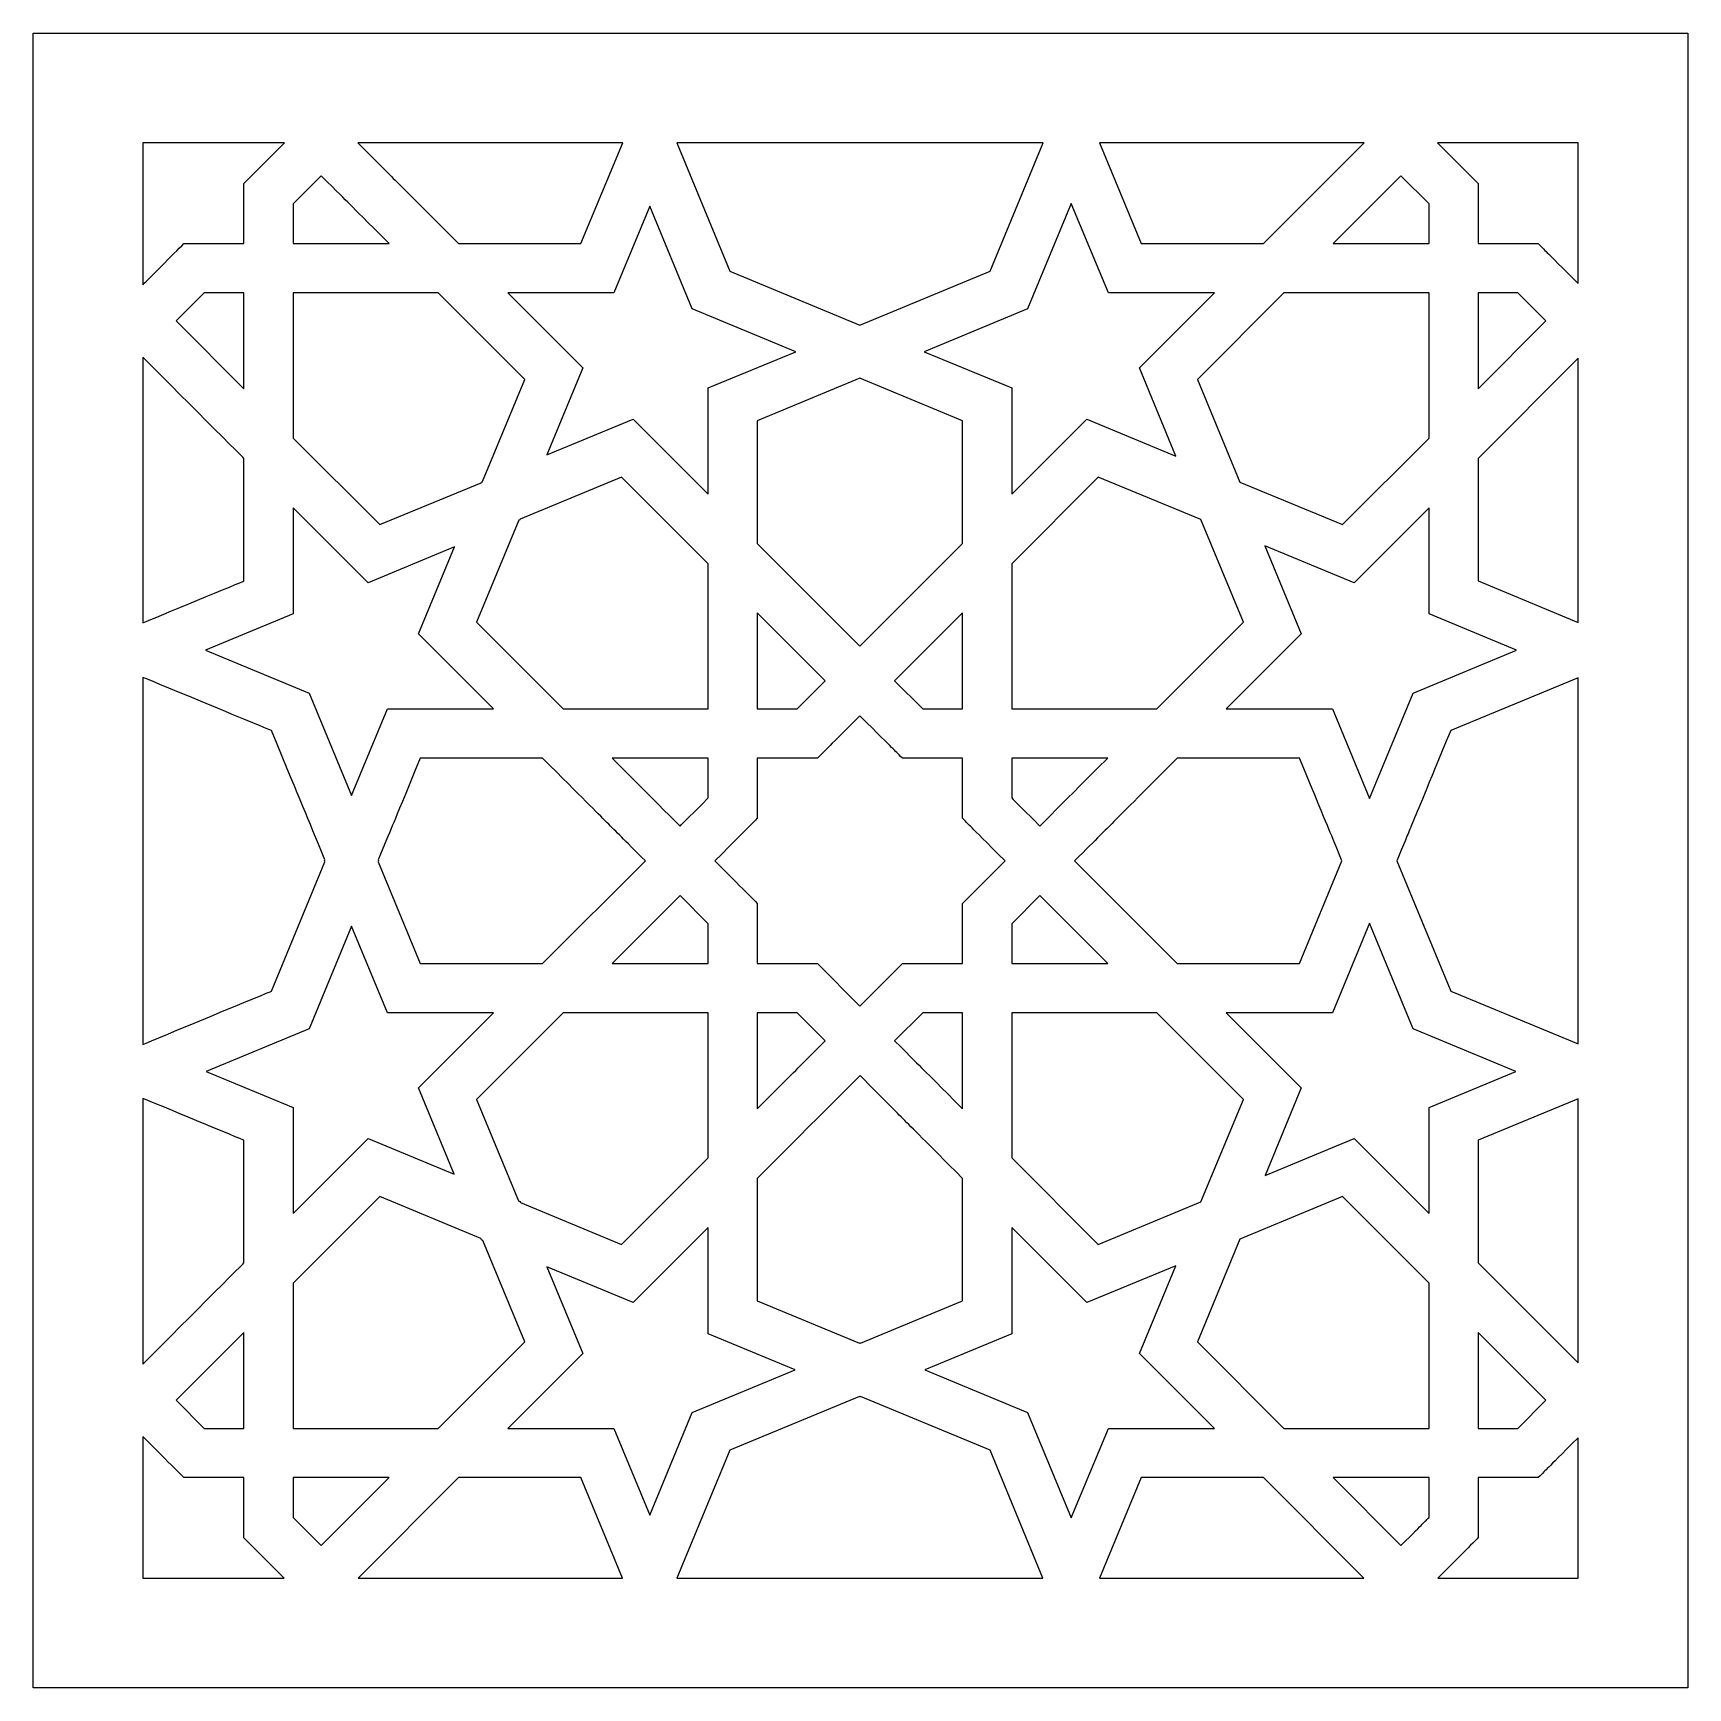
# Model space of a CAD drawing. Header units: millimetres. Extents: x -64 to 64, y -64 to 64.
import ezdxf

# ---------------------------------------------------------------- set-up
doc = ezdxf.new("R2010")
doc.units = ezdxf.units.MM
doc.header["$MEASUREMENT"] = 0
doc.layers.add('layer 1', color=7, linetype='Continuous')

msp = doc.modelspace()

# ---------------------------------------------------------------- linework, layer by layer
at = {"layer": 'layer 1', "color": 250}
for points, knots in [([(-63.5, 63.5), (-63.5, 63.5), (-63.5, -63.5), (-63.5, -63.5), (-63.5, -63.5), (-63.5, -63.5), (63.5, -63.5), (63.5, -63.5), (63.5, -63.5), (63.5, -63.5), (63.5, 63.5), (63.5, 63.5), (63.5, 63.5), (63.5, 63.5), (-63.5, 63.5), (-63.5, 63.5)], [0, 0, 0, 0, 0.2, 0.2, 0.2, 0.2, 0.4, 0.4, 0.4, 0.4, 0.6, 0.6, 0.6, 0.6, 1, 1, 1, 1]), ([(-55.0751, 55.0757), (-55.0751, 55.0757), (-44.1978, 55.0757), (-44.1978, 55.0757), (-44.1978, 55.0757), (-44.1978, 55.0757), (-47.3148, 51.9631), (-47.3148, 51.9631), (-47.3148, 51.9631), (-47.3148, 50.3622), (-47.3148, 51.4156), (-47.3148, 47.3435), (-47.3148, 47.3435), (-50.0436, 47.3435), (-49.1965, 47.3435), (-51.93, 47.3435), (-51.93, 47.3435), (-52.7443, 46.5293), (-54.5884, 44.6758), (-55.0751, 44.1893), (-55.0751, 44.1893), (-55.0751, 44.1893), (-55.0751, 55.0757), (-55.0751, 55.0757)], [0, 0, 0, 0, 0.14285714, 0.14285714, 0.14285714, 0.14285714, 0.28571429, 0.28571429, 0.28571429, 0.28571429, 0.42857143, 0.42857143, 0.42857143, 0.42857143, 0.57142857, 0.57142857, 0.57142857, 0.57142857, 0.71428571, 0.71428571, 0.71428571, 0.71428571, 1, 1, 1, 1]), ([(-18.2492, 55.0757), (-18.2492, 55.0757), (-21.4507, 47.3435), (-21.4507, 47.3435), (-21.4507, 47.3435), (-21.4507, 47.3435), (-30.8443, 47.3435), (-30.8443, 47.3435), (-30.8443, 47.3435), (-36.3251, 52.8242), (-34.6588, 51.1581), (-38.5765, 55.0757), (-38.5765, 55.0757), (-38.5765, 55.0757), (-18.2492, 55.0757), (-18.2492, 55.0757)], [0, 0, 0, 0, 0.2, 0.2, 0.2, 0.2, 0.4, 0.4, 0.4, 0.4, 0.6, 0.6, 0.6, 0.6, 1, 1, 1, 1]), ([(14.0134, 55.0757), (14.0134, 55.0757), (9.9413, 45.2328), (9.9413, 45.2328), (9.9413, 45.2328), (9.9413, 45.2328), (-0.0469, 41.0905), (-0.0469, 41.0905), (-0.0469, 41.0905), (-0.0469, 41.0905), (-10.0256, 45.2328), (-10.0256, 45.2328), (-10.0256, 45.2328), (-10.0256, 45.2328), (-14.0977, 55.0757), (-14.0977, 55.0757), (-14.0977, 55.0757), (-14.0977, 55.0757), (14.0134, 55.0757), (14.0134, 55.0757)], [0, 0, 0, 0, 0.16666667, 0.16666667, 0.16666667, 0.16666667, 0.33333333, 0.33333333, 0.33333333, 0.33333333, 0.5, 0.5, 0.5, 0.5, 0.66666667, 0.66666667, 0.66666667, 0.66666667, 1, 1, 1, 1]), ([(38.6609, 55.0757), (38.6609, 55.0757), (30.9333, 47.3435), (30.9333, 47.3435), (30.9333, 47.3435), (30.9333, 47.3435), (21.5346, 47.3435), (21.5346, 47.3435), (21.5346, 47.3435), (21.5346, 47.3435), (18.3381, 55.0757), (18.3381, 55.0757), (18.3381, 55.0757), (18.3381, 55.0757), (38.6609, 55.0757), (38.6609, 55.0757)], [0, 0, 0, 0, 0.2, 0.2, 0.2, 0.2, 0.4, 0.4, 0.4, 0.4, 0.6, 0.6, 0.6, 0.6, 1, 1, 1, 1]), ([(55.075, 44.2782), (52.3371, 47.0253), (52.8193, 46.5339), (52.0188, 47.3435), (52.0188, 47.3435), (49.2809, 47.3435), (50.1421, 47.3435), (47.4087, 47.3435), (47.4087, 47.3435), (47.4087, 50.063), (47.4087, 49.2203), (47.4087, 51.9536), (47.4087, 51.9536), (47.4087, 51.9536), (44.2867, 55.0757), (44.2867, 55.0757), (44.2867, 55.0757), (44.2867, 55.0757), (55.075, 55.0757), (55.075, 55.0757), (55.075, 55.0757), (55.075, 55.0757), (55.075, 44.2782), (55.075, 44.2782)], [0, 0, 0, 0, 0.14285714, 0.14285714, 0.14285714, 0.14285714, 0.28571429, 0.28571429, 0.28571429, 0.28571429, 0.42857143, 0.42857143, 0.42857143, 0.42857143, 0.57142857, 0.57142857, 0.57142857, 0.57142857, 0.71428571, 0.71428571, 0.71428571, 0.71428571, 1, 1, 1, 1]), ([(-43.5425, 50.3904), (-43.5425, 50.3904), (-41.3801, 52.553), (-41.3801, 52.553), (-41.3801, 52.553), (-38.7216, 49.8849), (-39.8778, 51.0505), (-36.18, 47.3435), (-36.18, 47.3435), (-36.18, 47.3435), (-43.5425, 47.3435), (-43.5425, 47.3435), (-43.5425, 47.3435), (-43.5425, 47.3435), (-43.5425, 50.3904), (-43.5425, 50.3904)], [0, 0, 0, 0, 0.2, 0.2, 0.2, 0.2, 0.4, 0.4, 0.4, 0.4, 0.6, 0.6, 0.6, 0.6, 1, 1, 1, 1]), ([(43.6312, 50.3904), (43.6312, 50.3904), (43.6312, 47.3435), (43.6312, 47.3435), (43.6312, 47.3435), (43.6312, 47.3435), (36.2691, 47.3435), (36.2691, 47.3435), (36.2691, 47.3435), (36.2691, 47.3435), (41.4736, 52.553), (41.4736, 52.553), (41.4736, 52.553), (41.4736, 52.553), (43.6312, 50.3904), (43.6312, 50.3904)], [0, 0, 0, 0, 0.2, 0.2, 0.2, 0.2, 0.4, 0.4, 0.4, 0.4, 0.6, 0.6, 0.6, 0.6, 1, 1, 1, 1]), ([(-16.1759, 50.2172), (-16.1759, 50.2172), (-12.918, 42.345), (-12.918, 42.345), (-12.918, 42.345), (-12.918, 42.345), (-4.9706, 39.05), (-4.9706, 39.05), (-4.9706, 39.05), (-4.9706, 39.05), (-11.6918, 36.2652), (-11.6918, 36.2652), (-11.6918, 36.2652), (-11.6918, 36.2652), (-11.6918, 28.1122), (-11.6918, 28.1122), (-11.6918, 28.1122), (-11.6918, 28.1122), (-17.4491, 33.8737), (-17.4491, 33.8737), (-17.4491, 33.8737), (-17.4491, 33.8737), (-24.0764, 31.1263), (-24.0764, 31.1263), (-24.0764, 31.1263), (-24.0764, 31.1263), (-21.3102, 37.8051), (-21.3102, 37.8051), (-21.3102, 37.8051), (-21.3102, 37.8051), (-27.0672, 43.5666), (-27.0672, 43.5666), (-27.0672, 43.5666), (-27.0672, 43.5666), (-18.9325, 43.5666), (-18.9325, 43.5666), (-18.9325, 43.5666), (-18.9325, 43.5666), (-16.1759, 50.2172), (-16.1759, 50.2172)], [0, 0, 0, 0, 0.09090909, 0.09090909, 0.09090909, 0.09090909, 0.18181818, 0.18181818, 0.18181818, 0.18181818, 0.27272727, 0.27272727, 0.27272727, 0.27272727, 0.36363636, 0.36363636, 0.36363636, 0.36363636, 0.45454545, 0.45454545, 0.45454545, 0.45454545, 0.54545455, 0.54545455, 0.54545455, 0.54545455, 0.63636364, 0.63636364, 0.63636364, 0.63636364, 0.72727273, 0.72727273, 0.72727273, 0.72727273, 0.81818182, 0.81818182, 0.81818182, 0.81818182, 1, 1, 1, 1]), ([(16.1759, 50.4278), (16.1759, 50.4278), (19.0214, 43.5666), (19.0214, 43.5666), (19.0214, 43.5666), (19.0214, 43.5666), (27.1611, 43.5666), (27.1611, 43.5666), (27.1611, 43.5666), (27.1611, 43.5666), (21.4037, 37.8051), (21.4037, 37.8051), (21.4037, 37.8051), (21.4037, 37.8051), (24.2027, 31.0374), (24.2027, 31.0374), (24.2027, 31.0374), (24.2027, 31.0374), (17.3648, 33.8737), (17.3648, 33.8737), (17.3648, 33.8737), (17.3648, 33.8737), (11.6074, 28.1122), (11.6074, 28.1122), (11.6074, 28.1122), (11.6074, 28.1122), (11.6074, 36.2652), (11.6074, 36.2652), (11.6074, 36.2652), (11.6074, 36.2652), (4.8863, 39.05), (4.8863, 39.05), (4.8863, 39.05), (4.8863, 39.05), (12.8291, 42.345), (12.8291, 42.345), (12.8291, 42.345), (12.8291, 42.345), (16.1759, 50.4278), (16.1759, 50.4278)], [0, 0, 0, 0, 0.09090909, 0.09090909, 0.09090909, 0.09090909, 0.18181818, 0.18181818, 0.18181818, 0.18181818, 0.27272727, 0.27272727, 0.27272727, 0.27272727, 0.36363636, 0.36363636, 0.36363636, 0.36363636, 0.45454545, 0.45454545, 0.45454545, 0.45454545, 0.54545455, 0.54545455, 0.54545455, 0.54545455, 0.63636364, 0.63636364, 0.63636364, 0.63636364, 0.72727273, 0.72727273, 0.72727273, 0.72727273, 0.81818182, 0.81818182, 0.81818182, 0.81818182, 1, 1, 1, 1]), ([(-47.3148, 36.195), (-47.3148, 36.195), (-52.5197, 41.4091), (-52.5197, 41.4091), (-52.5197, 41.4091), (-52.5197, 41.4091), (-50.3666, 43.5666), (-50.3666, 43.5666), (-50.3666, 43.5666), (-50.3666, 43.5666), (-47.3148, 43.5666), (-47.3148, 43.5666), (-47.3148, 43.5666), (-47.3148, 43.5666), (-47.3148, 36.195), (-47.3148, 36.195)], [0, 0, 0, 0, 0.2, 0.2, 0.2, 0.2, 0.4, 0.4, 0.4, 0.4, 0.6, 0.6, 0.6, 0.6, 1, 1, 1, 1]), ([(-43.5425, 43.5666), (-43.5425, 43.5666), (-32.4029, 43.5666), (-32.4029, 43.5666), (-32.4029, 43.5666), (-32.4029, 43.5666), (-25.7612, 36.9207), (-25.7612, 36.9207), (-25.7612, 36.9207), (-25.7612, 36.9207), (-29.0048, 29.0858), (-29.0048, 29.0858), (-29.0048, 29.0858), (-29.0048, 29.0858), (-29.094, 29.0481), (-29.094, 29.0481), (-29.094, 29.0481), (-29.094, 29.0481), (-29.1173, 28.9969), (-29.1173, 28.9969), (-29.1173, 28.9969), (-29.1173, 28.9969), (-36.9008, 25.7768), (-36.9008, 25.7768), (-36.9008, 25.7768), (-36.9008, 25.7768), (-43.5425, 32.4227), (-43.5425, 32.4227), (-43.5425, 32.4227), (-43.5425, 32.4227), (-43.5425, 43.5666), (-43.5425, 43.5666)], [0, 0, 0, 0, 0.11111111, 0.11111111, 0.11111111, 0.11111111, 0.22222222, 0.22222222, 0.22222222, 0.22222222, 0.33333333, 0.33333333, 0.33333333, 0.33333333, 0.44444444, 0.44444444, 0.44444444, 0.44444444, 0.55555556, 0.55555556, 0.55555556, 0.55555556, 0.66666667, 0.66666667, 0.66666667, 0.66666667, 0.77777778, 0.77777778, 0.77777778, 0.77777778, 1, 1, 1, 1]), ([(25.8551, 36.9207), (25.8551, 36.9207), (32.4965, 43.5666), (32.4965, 43.5666), (32.4965, 43.5666), (32.4965, 43.5666), (43.6312, 43.5666), (43.6312, 43.5666), (43.6312, 43.5666), (43.6312, 43.5666), (43.6312, 32.4227), (43.6312, 32.4227), (43.6312, 32.4227), (43.6312, 32.4227), (36.9898, 25.7768), (36.9898, 25.7768), (36.9898, 25.7768), (36.9898, 25.7768), (29.1126, 29.0389), (29.1126, 29.0389), (29.1126, 29.0389), (29.1126, 29.0389), (25.8551, 36.9207), (25.8551, 36.9207)], [0, 0, 0, 0, 0.14285714, 0.14285714, 0.14285714, 0.14285714, 0.28571429, 0.28571429, 0.28571429, 0.28571429, 0.42857143, 0.42857143, 0.42857143, 0.42857143, 0.57142857, 0.57142857, 0.57142857, 0.57142857, 0.71428571, 0.71428571, 0.71428571, 0.71428571, 1, 1, 1, 1]), ([(47.4087, 36.195), (47.4087, 36.195), (47.4087, 43.5666), (47.4087, 43.5666), (47.4087, 43.5666), (47.4087, 43.5666), (50.4603, 43.5666), (50.4603, 43.5666), (50.4603, 43.5666), (50.4603, 43.5666), (52.6087, 41.4091), (52.6087, 41.4091), (52.6087, 41.4091), (52.6087, 41.4091), (47.4087, 36.195), (47.4087, 36.195)], [0, 0, 0, 0, 0.2, 0.2, 0.2, 0.2, 0.4, 0.4, 0.4, 0.4, 0.6, 0.6, 0.6, 0.6, 1, 1, 1, 1]), ([(-55.0751, 38.6288), (-54.1157, 37.6601), (-47.4319, 30.9767), (-47.3148, 30.855), (-47.3148, 30.855), (-47.3148, 30.855), (-47.3148, 21.4567), (-47.3148, 21.4567), (-47.3148, 21.4567), (-47.4226, 21.4101), (-54.1251, 18.6344), (-55.0751, 18.2323), (-55.0751, 18.2323), (-55.0751, 18.2323), (-55.0751, 38.6288), (-55.0751, 38.6288)], [0, 0, 0, 0, 0.2, 0.2, 0.2, 0.2, 0.4, 0.4, 0.4, 0.4, 0.6, 0.6, 0.6, 0.6, 1, 1, 1, 1]), ([(55.075, 18.2742), (55.075, 18.2742), (47.4087, 21.4567), (47.4087, 21.4567), (47.4087, 21.4567), (47.4087, 21.4567), (47.4087, 30.855), (47.4087, 30.855), (47.4087, 30.855), (47.4087, 30.855), (55.075, 38.5399), (55.075, 38.5399), (55.075, 38.5399), (55.075, 38.5399), (55.075, 18.2742), (55.075, 18.2742)], [0, 0, 0, 0, 0.2, 0.2, 0.2, 0.2, 0.4, 0.4, 0.4, 0.4, 0.6, 0.6, 0.6, 0.6, 1, 1, 1, 1]), ([(-0.0469, 16.4581), (-0.0469, 16.4581), (-7.9195, 24.3399), (-7.9195, 24.3399), (-7.9195, 24.3399), (-7.9195, 24.3399), (-7.9195, 33.7425), (-7.9195, 33.7425), (-7.9195, 33.7425), (-7.9195, 33.7425), (-0.0469, 37.0096), (-0.0469, 37.0096), (-0.0469, 37.0096), (-0.0469, 37.0096), (7.8303, 33.7425), (7.8303, 33.7425), (7.8303, 33.7425), (7.8303, 33.7425), (7.8303, 24.3399), (7.8303, 24.3399), (7.8303, 24.3399), (7.8303, 24.3399), (-0.0469, 16.4581), (-0.0469, 16.4581)], [0, 0, 0, 0, 0.14285714, 0.14285714, 0.14285714, 0.14285714, 0.28571429, 0.28571429, 0.28571429, 0.28571429, 0.42857143, 0.42857143, 0.42857143, 0.42857143, 0.57142857, 0.57142857, 0.57142857, 0.57142857, 0.71428571, 0.71428571, 0.71428571, 0.71428571, 1, 1, 1, 1]), ([(-22.8314, 11.6328), (-22.8314, 11.6328), (-29.4728, 18.2788), (-29.4728, 18.2788), (-29.4728, 18.2788), (-29.4728, 18.2788), (-26.2294, 26.1091), (-26.2294, 26.1091), (-26.2294, 26.1091), (-26.2294, 26.1091), (-26.1405, 26.1419), (-26.1405, 26.1419), (-26.1405, 26.1419), (-26.1405, 26.1419), (-26.1168, 26.1934), (-26.1168, 26.1934), (-26.1168, 26.1934), (-26.1168, 26.1934), (-18.3335, 29.4227), (-18.3335, 29.4227), (-18.3335, 29.4227), (-18.3335, 29.4227), (-11.6918, 22.7767), (-11.6918, 22.7767), (-11.6918, 22.7767), (-11.6918, 22.7767), (-11.6918, 11.6328), (-11.6918, 11.6328), (-11.6918, 11.6328), (-11.6918, 11.6328), (-22.8314, 11.6328), (-22.8314, 11.6328)], [0, 0, 0, 0, 0.11111111, 0.11111111, 0.11111111, 0.11111111, 0.22222222, 0.22222222, 0.22222222, 0.22222222, 0.33333333, 0.33333333, 0.33333333, 0.33333333, 0.44444444, 0.44444444, 0.44444444, 0.44444444, 0.55555556, 0.55555556, 0.55555556, 0.55555556, 0.66666667, 0.66666667, 0.66666667, 0.66666667, 0.77777778, 0.77777778, 0.77777778, 0.77777778, 1, 1, 1, 1]), ([(26.1218, 26.1606), (26.1218, 26.1606), (29.3843, 18.2788), (29.3843, 18.2788), (29.3843, 18.2788), (29.3843, 18.2788), (22.7379, 11.6328), (22.7379, 11.6328), (22.7379, 11.6328), (22.7379, 11.6328), (11.6074, 11.6328), (11.6074, 11.6328), (11.6074, 11.6328), (11.6074, 11.6328), (11.6074, 22.7767), (11.6074, 22.7767), (11.6074, 22.7767), (11.6074, 22.7767), (18.2492, 29.4227), (18.2492, 29.4227), (18.2492, 29.4227), (18.2492, 29.4227), (26.1218, 26.1606), (26.1218, 26.1606)], [0, 0, 0, 0, 0.14285714, 0.14285714, 0.14285714, 0.14285714, 0.28571429, 0.28571429, 0.28571429, 0.28571429, 0.42857143, 0.42857143, 0.42857143, 0.42857143, 0.57142857, 0.57142857, 0.57142857, 0.57142857, 0.71428571, 0.71428571, 0.71428571, 0.71428571, 1, 1, 1, 1]), ([(-43.5425, 27.0778), (-43.5425, 27.0778), (-37.7855, 21.3212), (-37.7855, 21.3212), (-37.7855, 21.3212), (-37.7855, 21.3212), (-31.1579, 24.0637), (-31.1579, 24.0637), (-31.1579, 24.0637), (-31.1579, 24.0637), (-33.9148, 17.3898), (-33.9148, 17.3898), (-33.9148, 17.3898), (-33.9148, 17.3898), (-28.1577, 11.6328), (-28.1577, 11.6328), (-28.1577, 11.6328), (-28.1577, 11.6328), (-36.3018, 11.6328), (-36.3018, 11.6328), (-36.3018, 11.6328), (-36.3018, 11.6328), (-39.0587, 4.9773), (-39.0587, 4.9773), (-39.0587, 4.9773), (-39.0587, 4.9773), (-42.3163, 12.8545), (-42.3163, 12.8545), (-42.3163, 12.8545), (-42.3163, 12.8545), (-50.2637, 16.1495), (-50.2637, 16.1495), (-50.2637, 16.1495), (-50.2637, 16.1495), (-43.5425, 18.9343), (-43.5425, 18.9343), (-43.5425, 18.9343), (-43.5425, 18.9343), (-43.5425, 27.0778), (-43.5425, 27.0778)], [0, 0, 0, 0, 0.09090909, 0.09090909, 0.09090909, 0.09090909, 0.18181818, 0.18181818, 0.18181818, 0.18181818, 0.27272727, 0.27272727, 0.27272727, 0.27272727, 0.36363636, 0.36363636, 0.36363636, 0.36363636, 0.45454545, 0.45454545, 0.45454545, 0.45454545, 0.54545455, 0.54545455, 0.54545455, 0.54545455, 0.63636364, 0.63636364, 0.63636364, 0.63636364, 0.72727273, 0.72727273, 0.72727273, 0.72727273, 0.81818182, 0.81818182, 0.81818182, 0.81818182, 1, 1, 1, 1]), ([(36.2176, 11.6328), (36.2176, 11.6328), (28.0734, 11.6328), (28.0734, 11.6328), (28.0734, 11.6328), (28.0734, 11.6328), (33.8307, 17.3898), (33.8307, 17.3898), (33.8307, 17.3898), (33.8307, 17.3898), (31.0363, 24.1526), (31.0363, 24.1526), (31.0363, 24.1526), (31.0363, 24.1526), (37.8742, 21.3212), (37.8742, 21.3212), (37.8742, 21.3212), (37.8742, 21.3212), (43.6312, 27.0778), (43.6312, 27.0778), (43.6312, 27.0778), (43.6312, 27.0778), (43.6312, 18.9343), (43.6312, 18.9343), (43.6312, 18.9343), (43.6312, 18.9343), (50.3477, 16.1495), (50.3477, 16.1495), (50.3477, 16.1495), (50.3477, 16.1495), (42.4099, 12.8545), (42.4099, 12.8545), (42.4099, 12.8545), (42.4099, 12.8545), (39.0631, 4.7621), (39.0631, 4.7621), (39.0631, 4.7621), (39.0631, 4.7621), (36.2176, 11.6328), (36.2176, 11.6328)], [0, 0, 0, 0, 0.09090909, 0.09090909, 0.09090909, 0.09090909, 0.18181818, 0.18181818, 0.18181818, 0.18181818, 0.27272727, 0.27272727, 0.27272727, 0.27272727, 0.36363636, 0.36363636, 0.36363636, 0.36363636, 0.45454545, 0.45454545, 0.45454545, 0.45454545, 0.54545455, 0.54545455, 0.54545455, 0.54545455, 0.63636364, 0.63636364, 0.63636364, 0.63636364, 0.72727273, 0.72727273, 0.72727273, 0.72727273, 0.81818182, 0.81818182, 0.81818182, 0.81818182, 1, 1, 1, 1]), ([(-2.71, 13.7904), (-2.71, 13.7904), (-4.8676, 11.6328), (-4.8676, 11.6328), (-4.8676, 11.6328), (-4.8676, 11.6328), (-7.9195, 11.6328), (-7.9195, 11.6328), (-7.9195, 11.6328), (-7.9195, 11.6328), (-7.9195, 18.9996), (-7.9195, 18.9996), (-7.9195, 18.9996), (-7.9195, 18.9996), (-2.71, 13.7904), (-2.71, 13.7904)], [0, 0, 0, 0, 0.2, 0.2, 0.2, 0.2, 0.4, 0.4, 0.4, 0.4, 0.6, 0.6, 0.6, 0.6, 1, 1, 1, 1]), ([(7.8303, 18.9996), (7.8303, 18.9996), (7.8303, 11.6328), (7.8303, 11.6328), (7.8303, 11.6328), (7.8303, 11.6328), (4.7787, 11.6328), (4.7787, 11.6328), (4.7787, 11.6328), (4.7787, 11.6328), (2.6211, 13.7904), (2.6211, 13.7904), (2.6211, 13.7904), (2.6211, 13.7904), (7.8303, 18.9996), (7.8303, 18.9996)], [0, 0, 0, 0, 0.2, 0.2, 0.2, 0.2, 0.4, 0.4, 0.4, 0.4, 0.6, 0.6, 0.6, 0.6, 1, 1, 1, 1]), ([(-55.0751, 14.0526), (-53.9939, 13.6126), (-45.321, 10.0136), (-45.2086, 9.9667), (-45.2086, 9.9667), (-42.7608, 4.0601), (-42.5924, 3.6576), (-41.1038, 0.0445), (-41.1038, 0.0445), (-41.1038, 0.0445), (-41.1319, -0.0303), (-41.1319, -0.0303), (-41.1319, -0.0303), (-41.1319, -0.0303), (-41.1038, -0.1005), (-41.1038, -0.1005), (-41.1038, -0.1005), (-41.1038, -0.1005), (-45.2086, -10.0228), (-45.2086, -10.0228), (-45.2086, -10.0228), (-45.2509, -10.0369), (-54.1952, -13.7485), (-55.0751, -14.1136), (-55.0751, -14.1136), (-55.0751, -14.1136), (-55.0751, 14.0526), (-55.0751, 14.0526)], [0, 0, 0, 0, 0.125, 0.125, 0.125, 0.125, 0.25, 0.25, 0.25, 0.25, 0.375, 0.375, 0.375, 0.375, 0.5, 0.5, 0.5, 0.5, 0.625, 0.625, 0.625, 0.625, 0.75, 0.75, 0.75, 0.75, 1, 1, 1, 1]), ([(55.075, -14.0758), (55.075, -14.0758), (45.2931, -10.0228), (45.2931, -10.0228), (45.2931, -10.0228), (45.2931, -10.0228), (41.1554, -0.0303), (41.1554, -0.0303), (41.1554, -0.0303), (42.5736, 3.3909), (41.5812, 0.9945), (45.2931, 9.9667), (45.2931, 9.9667), (45.2931, 9.9667), (55.075, 14.0152), (55.075, 14.0152), (55.075, 14.0152), (55.075, 14.0152), (55.075, -14.0758), (55.075, -14.0758)], [0, 0, 0, 0, 0.16666667, 0.16666667, 0.16666667, 0.16666667, 0.33333333, 0.33333333, 0.33333333, 0.33333333, 0.5, 0.5, 0.5, 0.5, 0.66666667, 0.66666667, 0.66666667, 0.66666667, 1, 1, 1, 1]), ([(3.2202, -7.9075), (3.2202, -7.9075), (-0.0469, -11.1742), (-0.0469, -11.1742), (-0.0469, -11.1742), (-0.0469, -11.1742), (-3.3045, -7.9075), (-3.3045, -7.9075), (-3.3045, -7.9075), (-4.8958, -7.9075), (-3.8428, -7.9075), (-7.9195, -7.9075), (-7.9195, -7.9075), (-7.9195, -5.1834), (-7.9195, -6.0307), (-7.9195, -3.2925), (-7.9195, -3.2925), (-8.7383, -2.4687), (-8.2141, -2.993), (-11.1771, -0.0303), (-11.1771, -0.0303), (-8.0084, 3.1475), (-8.715, 2.4409), (-7.9195, 3.2364), (-7.9195, 3.2364), (-7.9195, 5.9789), (-7.9195, 5.1132), (-7.9195, 7.8511), (-7.9195, 7.8511), (-5.1904, 7.8511), (-6.0378, 7.8511), (-3.3045, 7.8511), (-3.3045, 7.8511), (-2.4853, 8.6752), (-3.0095, 8.1509), (-0.0469, 11.1136), (-0.0469, 11.1136), (2.9161, 8.1509), (2.3918, 8.6752), (3.2202, 7.8511), (3.2202, 7.8511), (3.2202, 7.8511), (7.8303, 7.8511), (7.8303, 7.8511), (7.8303, 7.8511), (7.8303, 7.8511), (7.8303, 3.2364), (7.8303, 3.2364), (7.8303, 3.2364), (8.5933, 2.4783), (7.9569, 3.1101), (11.0927, -0.0303), (11.0927, -0.0303), (11.0927, -0.0303), (7.8303, -3.2925), (7.8303, -3.2925), (7.8303, -3.2925), (7.8303, -6.0353), (7.8303, -5.1742), (7.8303, -7.9075), (7.8303, -7.9075), (3.7585, -7.9075), (4.8115, -7.9075), (3.2202, -7.9075)], [0, 0, 0, 0, 0.05882353, 0.05882353, 0.05882353, 0.05882353, 0.11764706, 0.11764706, 0.11764706, 0.11764706, 0.17647059, 0.17647059, 0.17647059, 0.17647059, 0.23529412, 0.23529412, 0.23529412, 0.23529412, 0.29411765, 0.29411765, 0.29411765, 0.29411765, 0.35294118, 0.35294118, 0.35294118, 0.35294118, 0.41176471, 0.41176471, 0.41176471, 0.41176471, 0.47058824, 0.47058824, 0.47058824, 0.47058824, 0.52941176, 0.52941176, 0.52941176, 0.52941176, 0.58823529, 0.58823529, 0.58823529, 0.58823529, 0.64705882, 0.64705882, 0.64705882, 0.64705882, 0.70588235, 0.70588235, 0.70588235, 0.70588235, 0.76470588, 0.76470588, 0.76470588, 0.76470588, 0.82352941, 0.82352941, 0.82352941, 0.82352941, 0.88235294, 0.88235294, 0.88235294, 0.88235294, 1, 1, 1, 1]), ([(-37.0178, 0.0445), (-35.6184, 3.4188), (-36.3112, 1.748), (-33.7837, 7.8511), (-33.7837, 7.8511), (-33.7837, 7.8511), (-24.3946, 7.8511), (-24.3946, 7.8511), (-24.3946, 7.8511), (-18.2725, 1.7343), (-19.9856, 3.4424), (-16.5128, -0.0303), (-16.5128, -0.0303), (-16.5128, -0.0303), (-24.3946, -7.9075), (-24.3946, -7.9075), (-24.3946, -7.9075), (-24.3946, -7.9075), (-33.7837, -7.9075), (-33.7837, -7.9075), (-33.7837, -7.9075), (-33.7837, -7.9075), (-37.0178, -0.1005), (-37.0178, -0.1005), (-37.0178, -0.1005), (-37.0178, -0.1005), (-36.99, -0.0303), (-36.99, -0.0303), (-36.99, -0.0303), (-36.99, -0.0303), (-37.0178, 0.0445), (-37.0178, 0.0445)], [0, 0, 0, 0, 0.11111111, 0.11111111, 0.11111111, 0.11111111, 0.22222222, 0.22222222, 0.22222222, 0.22222222, 0.33333333, 0.33333333, 0.33333333, 0.33333333, 0.44444444, 0.44444444, 0.44444444, 0.44444444, 0.55555556, 0.55555556, 0.55555556, 0.55555556, 0.66666667, 0.66666667, 0.66666667, 0.66666667, 0.77777778, 0.77777778, 0.77777778, 0.77777778, 1, 1, 1, 1]), ([(-13.8448, 2.6374), (-13.9569, 2.7496), (-18.9512, 7.7481), (-19.0542, 7.8511), (-19.0542, 7.8511), (-19.0542, 7.8511), (-11.6918, 7.8511), (-11.6918, 7.8511), (-11.6918, 7.8511), (-11.6918, 7.8511), (-11.6918, 4.7995), (-11.6918, 4.7995), (-11.6918, 4.7995), (-11.7948, 4.6969), (-13.7418, 2.7496), (-13.8448, 2.6374)], [0, 0, 0, 0, 0.2, 0.2, 0.2, 0.2, 0.4, 0.4, 0.4, 0.4, 0.6, 0.6, 0.6, 0.6, 1, 1, 1, 1]), ([(18.9703, 7.8511), (18.8532, 7.7389), (13.8776, 2.7591), (13.7605, 2.6374), (13.7605, 2.6374), (13.6578, 2.7496), (11.7105, 4.6969), (11.6074, 4.7995), (11.6074, 4.7995), (11.6074, 4.7995), (11.6074, 7.8511), (11.6074, 7.8511), (11.6074, 7.8511), (11.6074, 7.8511), (18.9703, 7.8511), (18.9703, 7.8511)], [0, 0, 0, 0, 0.2, 0.2, 0.2, 0.2, 0.4, 0.4, 0.4, 0.4, 0.6, 0.6, 0.6, 0.6, 1, 1, 1, 1]), ([(16.4285, -0.0303), (20.126, 3.6717), (18.137, 1.6824), (24.3011, 7.8511), (24.3011, 7.8511), (24.3011, 7.8511), (33.6949, 7.8511), (33.6949, 7.8511), (33.6949, 7.8511), (36.3206, 1.5095), (35.6792, 3.0586), (36.9524, -0.0303), (36.9524, -0.0303), (36.9524, -0.0303), (33.6949, -7.9075), (33.6949, -7.9075), (33.6949, -7.9075), (33.6949, -7.9075), (24.3011, -7.9075), (24.3011, -7.9075), (24.3011, -7.9075), (24.3011, -7.9075), (16.4285, -0.0303), (16.4285, -0.0303)], [0, 0, 0, 0, 0.14285714, 0.14285714, 0.14285714, 0.14285714, 0.28571429, 0.28571429, 0.28571429, 0.28571429, 0.42857143, 0.42857143, 0.42857143, 0.42857143, 0.57142857, 0.57142857, 0.57142857, 0.57142857, 0.71428571, 0.71428571, 0.71428571, 0.71428571, 1, 1, 1, 1]), ([(-19.0542, -7.9075), (-19.0542, -7.9075), (-13.8448, -2.6984), (-13.8448, -2.6984), (-13.8448, -2.6984), (-13.8448, -2.6984), (-11.6918, -4.856), (-11.6918, -4.856), (-11.6918, -4.856), (-11.6918, -4.856), (-11.6918, -7.9075), (-11.6918, -7.9075), (-11.6918, -7.9075), (-11.6918, -7.9075), (-19.0542, -7.9075), (-19.0542, -7.9075)], [0, 0, 0, 0, 0.2, 0.2, 0.2, 0.2, 0.4, 0.4, 0.4, 0.4, 0.6, 0.6, 0.6, 0.6, 1, 1, 1, 1]), ([(13.7605, -2.6984), (13.7605, -2.6984), (18.9703, -7.9075), (18.9703, -7.9075), (18.9703, -7.9075), (18.9703, -7.9075), (11.6074, -7.9075), (11.6074, -7.9075), (11.6074, -7.9075), (11.6074, -7.9075), (11.6074, -4.856), (11.6074, -4.856), (11.6074, -4.856), (11.6074, -4.856), (13.7605, -2.6984), (13.7605, -2.6984)], [0, 0, 0, 0, 0.2, 0.2, 0.2, 0.2, 0.4, 0.4, 0.4, 0.4, 0.6, 0.6, 0.6, 0.6, 1, 1, 1, 1]), ([(-36.3018, -11.6844), (-36.3018, -11.6844), (-28.1577, -11.6844), (-28.1577, -11.6844), (-28.1577, -11.6844), (-28.1577, -11.6844), (-33.9148, -17.4459), (-33.9148, -17.4459), (-33.9148, -17.4459), (-33.9148, -17.4459), (-31.172, -24.0778), (-31.172, -24.0778), (-31.172, -24.0778), (-31.172, -24.0778), (-37.7855, -21.3399), (-37.7855, -21.3399), (-37.7855, -21.3399), (-37.7855, -21.3399), (-43.5425, -27.1014), (-43.5425, -27.1014), (-43.5425, -27.1014), (-43.5425, -27.1014), (-43.5425, -18.948), (-43.5425, -18.948), (-43.5425, -18.948), (-43.5425, -18.948), (-50.2123, -16.1869), (-50.2123, -16.1869), (-50.2123, -16.1869), (-50.2123, -16.1869), (-42.3163, -12.9152), (-42.3163, -12.9152), (-42.3163, -12.9152), (-42.3163, -12.9152), (-39.0587, -5.0334), (-39.0587, -5.0334), (-39.0587, -5.0334), (-39.0587, -5.0334), (-36.3018, -11.6844), (-36.3018, -11.6844)], [0, 0, 0, 0, 0.09090909, 0.09090909, 0.09090909, 0.09090909, 0.18181818, 0.18181818, 0.18181818, 0.18181818, 0.27272727, 0.27272727, 0.27272727, 0.27272727, 0.36363636, 0.36363636, 0.36363636, 0.36363636, 0.45454545, 0.45454545, 0.45454545, 0.45454545, 0.54545455, 0.54545455, 0.54545455, 0.54545455, 0.63636364, 0.63636364, 0.63636364, 0.63636364, 0.72727273, 0.72727273, 0.72727273, 0.72727273, 0.81818182, 0.81818182, 0.81818182, 0.81818182, 1, 1, 1, 1]), ([(43.6312, -27.1014), (43.6312, -27.1014), (37.8742, -21.3399), (37.8742, -21.3399), (37.8742, -21.3399), (37.8742, -21.3399), (31.0501, -24.1667), (31.0501, -24.1667), (31.0501, -24.1667), (31.0501, -24.1667), (33.8307, -17.4459), (33.8307, -17.4459), (33.8307, -17.4459), (33.8307, -17.4459), (28.0734, -11.6844), (28.0734, -11.6844), (28.0734, -11.6844), (28.0734, -11.6844), (36.2176, -11.6844), (36.2176, -11.6844), (36.2176, -11.6844), (36.2176, -11.6844), (39.0539, -4.8182), (39.0539, -4.8182), (39.0539, -4.8182), (39.0539, -4.8182), (42.4099, -12.9152), (42.4099, -12.9152), (42.4099, -12.9152), (42.4099, -12.9152), (50.3008, -16.1869), (50.3008, -16.1869), (50.3008, -16.1869), (50.3008, -16.1869), (43.6312, -18.948), (43.6312, -18.948), (43.6312, -18.948), (43.6312, -18.948), (43.6312, -27.1014), (43.6312, -27.1014)], [0, 0, 0, 0, 0.09090909, 0.09090909, 0.09090909, 0.09090909, 0.18181818, 0.18181818, 0.18181818, 0.18181818, 0.27272727, 0.27272727, 0.27272727, 0.27272727, 0.36363636, 0.36363636, 0.36363636, 0.36363636, 0.45454545, 0.45454545, 0.45454545, 0.45454545, 0.54545455, 0.54545455, 0.54545455, 0.54545455, 0.63636364, 0.63636364, 0.63636364, 0.63636364, 0.72727273, 0.72727273, 0.72727273, 0.72727273, 0.81818182, 0.81818182, 0.81818182, 0.81818182, 1, 1, 1, 1]), ([(-26.1031, -26.2587), (-26.1031, -26.2587), (-26.1405, -26.1652), (-26.1405, -26.1652), (-26.1405, -26.1652), (-26.1405, -26.1652), (-26.2435, -26.1232), (-26.2435, -26.1232), (-26.2435, -26.1232), (-26.2435, -26.1232), (-29.4728, -18.3303), (-29.4728, -18.3303), (-29.4728, -18.3303), (-29.4728, -18.3303), (-22.8314, -11.6844), (-22.8314, -11.6844), (-22.8314, -11.6844), (-22.8314, -11.6844), (-11.6918, -11.6844), (-11.6918, -11.6844), (-11.6918, -11.6844), (-11.6918, -11.6844), (-11.6918, -22.8282), (-11.6918, -22.8282), (-11.6918, -22.8282), (-11.6918, -22.8282), (-18.3335, -29.4742), (-18.3335, -29.4742), (-18.3335, -29.4742), (-18.3335, -29.4742), (-26.1031, -26.2587), (-26.1031, -26.2587)], [0, 0, 0, 0, 0.11111111, 0.11111111, 0.11111111, 0.11111111, 0.22222222, 0.22222222, 0.22222222, 0.22222222, 0.33333333, 0.33333333, 0.33333333, 0.33333333, 0.44444444, 0.44444444, 0.44444444, 0.44444444, 0.55555556, 0.55555556, 0.55555556, 0.55555556, 0.66666667, 0.66666667, 0.66666667, 0.66666667, 0.77777778, 0.77777778, 0.77777778, 0.77777778, 1, 1, 1, 1]), ([(-7.9195, -19.0511), (-7.9195, -19.0511), (-7.9195, -11.6844), (-7.9195, -11.6844), (-7.9195, -11.6844), (-7.9195, -11.6844), (-4.8676, -11.6844), (-4.8676, -11.6844), (-4.8676, -11.6844), (-4.8676, -11.6844), (-2.71, -13.8419), (-2.71, -13.8419), (-2.71, -13.8419), (-5.4201, -16.552), (-4.3014, -15.4333), (-7.9195, -19.0511)], [0, 0, 0, 0, 0.2, 0.2, 0.2, 0.2, 0.4, 0.4, 0.4, 0.4, 0.6, 0.6, 0.6, 0.6, 1, 1, 1, 1]), ([(2.6211, -13.8419), (2.6211, -13.8419), (4.7787, -11.6844), (4.7787, -11.6844), (4.7787, -11.6844), (4.7787, -11.6844), (7.8303, -11.6844), (7.8303, -11.6844), (7.8303, -11.6844), (7.8303, -11.6844), (7.8303, -19.0511), (7.8303, -19.0511), (7.8303, -19.0511), (4.161, -15.3818), (5.3404, -16.5612), (2.6211, -13.8419)], [0, 0, 0, 0, 0.2, 0.2, 0.2, 0.2, 0.4, 0.4, 0.4, 0.4, 0.6, 0.6, 0.6, 0.6, 1, 1, 1, 1]), ([(22.7425, -11.6844), (22.7425, -11.6844), (29.3843, -18.3303), (29.3843, -18.3303), (29.3843, -18.3303), (29.3843, -18.3303), (26.1218, -26.2075), (26.1218, -26.2075), (26.1218, -26.2075), (26.1218, -26.2075), (18.2492, -29.4742), (18.2492, -29.4742), (18.2492, -29.4742), (18.2492, -29.4742), (11.6074, -22.8282), (11.6074, -22.8282), (11.6074, -22.8282), (11.6074, -22.8282), (11.6074, -11.6844), (11.6074, -11.6844), (11.6074, -11.6844), (11.6074, -11.6844), (22.7425, -11.6844), (22.7425, -11.6844)], [0, 0, 0, 0, 0.14285714, 0.14285714, 0.14285714, 0.14285714, 0.28571429, 0.28571429, 0.28571429, 0.28571429, 0.42857143, 0.42857143, 0.42857143, 0.42857143, 0.57142857, 0.57142857, 0.57142857, 0.57142857, 0.71428571, 0.71428571, 0.71428571, 0.71428571, 1, 1, 1, 1]), ([(-0.0374, -16.5096), (3.9691, -20.5348), (2.092, -18.6485), (7.8303, -24.396), (7.8303, -24.396), (7.8303, -24.396), (7.8303, -33.794), (7.8303, -33.794), (7.8303, -33.794), (7.8303, -33.794), (-0.0046, -37.0424), (-0.0046, -37.0424), (-0.0046, -37.0424), (-0.0046, -37.0424), (-0.0469, -37.0236), (-0.0469, -37.0236), (-0.0469, -37.0236), (-0.0469, -37.0236), (-0.0889, -37.0424), (-0.0889, -37.0424), (-0.0889, -37.0424), (-0.0889, -37.0424), (-7.9195, -33.794), (-7.9195, -33.794), (-7.9195, -33.794), (-7.9195, -33.794), (-7.9195, -24.396), (-7.9195, -24.396), (-7.9195, -24.396), (-7.9149, -24.3914), (-0.042, -16.5142), (-0.0374, -16.5096)], [0, 0, 0, 0, 0.11111111, 0.11111111, 0.11111111, 0.11111111, 0.22222222, 0.22222222, 0.22222222, 0.22222222, 0.33333333, 0.33333333, 0.33333333, 0.33333333, 0.44444444, 0.44444444, 0.44444444, 0.44444444, 0.55555556, 0.55555556, 0.55555556, 0.55555556, 0.66666667, 0.66666667, 0.66666667, 0.66666667, 0.77777778, 0.77777778, 0.77777778, 0.77777778, 1, 1, 1, 1]), ([(-55.0751, -18.2555), (-54.303, -18.5783), (-47.3571, -21.4566), (-47.3148, -21.4708), (-47.3148, -21.4708), (-47.3148, -21.4708), (-47.3148, -30.8737), (-47.3148, -30.8737), (-47.3148, -30.8737), (-47.4319, -30.9999), (-54.1157, -37.6834), (-55.0751, -38.6475), (-55.0751, -38.6475), (-55.0751, -38.6475), (-55.0751, -18.2555), (-55.0751, -18.2555)], [0, 0, 0, 0, 0.2, 0.2, 0.2, 0.2, 0.4, 0.4, 0.4, 0.4, 0.6, 0.6, 0.6, 0.6, 1, 1, 1, 1]), ([(55.075, -38.5586), (55.075, -38.5586), (47.4087, -30.8737), (47.4087, -30.8737), (47.4087, -30.8737), (47.4087, -30.8737), (47.4087, -21.4708), (47.4087, -21.4708), (47.4087, -21.4708), (47.4087, -21.4708), (55.075, -18.2929), (55.075, -18.2929), (55.075, -18.2929), (55.075, -18.2929), (55.075, -38.5586), (55.075, -38.5586)], [0, 0, 0, 0, 0.2, 0.2, 0.2, 0.2, 0.4, 0.4, 0.4, 0.4, 0.6, 0.6, 0.6, 0.6, 1, 1, 1, 1]), ([(-43.5425, -32.4368), (-43.5425, -32.4368), (-36.9008, -25.7909), (-36.9008, -25.7909), (-36.9008, -25.7909), (-36.9008, -25.7909), (-29.1314, -29.0108), (-29.1314, -29.0108), (-29.1314, -29.0108), (-29.1314, -29.0108), (-29.094, -29.1046), (-29.094, -29.1046), (-29.094, -29.1046), (-29.094, -29.1046), (-28.9862, -29.151), (-28.9862, -29.151), (-28.9862, -29.151), (-28.9862, -29.151), (-25.7612, -36.9347), (-25.7612, -36.9347), (-25.7612, -36.9347), (-25.7612, -36.9347), (-32.4029, -43.5807), (-32.4029, -43.5807), (-32.4029, -43.5807), (-32.4029, -43.5807), (-43.5425, -43.5807), (-43.5425, -43.5807), (-43.5425, -43.5807), (-43.5425, -43.5807), (-43.5425, -32.4368), (-43.5425, -32.4368)], [0, 0, 0, 0, 0.11111111, 0.11111111, 0.11111111, 0.11111111, 0.22222222, 0.22222222, 0.22222222, 0.22222222, 0.33333333, 0.33333333, 0.33333333, 0.33333333, 0.44444444, 0.44444444, 0.44444444, 0.44444444, 0.55555556, 0.55555556, 0.55555556, 0.55555556, 0.66666667, 0.66666667, 0.66666667, 0.66666667, 0.77777778, 0.77777778, 0.77777778, 0.77777778, 1, 1, 1, 1]), ([(43.6312, -43.5807), (43.6312, -43.5807), (32.4965, -43.5807), (32.4965, -43.5807), (32.4965, -43.5807), (32.4965, -43.5807), (25.8551, -36.9394), (25.8551, -36.9394), (25.8551, -36.9394), (25.8551, -36.9394), (29.1126, -29.053), (29.1126, -29.053), (29.1126, -29.053), (29.1126, -29.053), (36.9898, -25.7909), (36.9898, -25.7909), (36.9898, -25.7909), (36.9898, -25.7909), (43.6312, -32.4368), (43.6312, -32.4368), (43.6312, -32.4368), (43.6312, -32.4368), (43.6312, -43.5807), (43.6312, -43.5807)], [0, 0, 0, 0, 0.14285714, 0.14285714, 0.14285714, 0.14285714, 0.28571429, 0.28571429, 0.28571429, 0.28571429, 0.42857143, 0.42857143, 0.42857143, 0.42857143, 0.57142857, 0.57142857, 0.57142857, 0.57142857, 0.71428571, 0.71428571, 0.71428571, 0.71428571, 1, 1, 1, 1]), ([(-16.1759, -50.236), (-16.1759, -50.236), (-18.9325, -43.5807), (-18.9325, -43.5807), (-18.9325, -43.5807), (-18.9325, -43.5807), (-27.0768, -43.5807), (-27.0768, -43.5807), (-27.0768, -43.5807), (-27.0768, -43.5807), (-21.3102, -37.8238), (-21.3102, -37.8238), (-21.3102, -37.8238), (-21.3102, -37.8238), (-24.0623, -31.1919), (-24.0623, -31.1919), (-24.0623, -31.1919), (-24.0623, -31.1919), (-17.4491, -33.9343), (-17.4491, -33.9343), (-17.4491, -33.9343), (-17.4491, -33.9343), (-11.6918, -28.1682), (-11.6918, -28.1682), (-11.6918, -28.1682), (-11.6918, -28.1682), (-11.6918, -36.3212), (-11.6918, -36.3212), (-11.6918, -36.3212), (-11.6918, -36.3212), (-5.0126, -39.0874), (-5.0126, -39.0874), (-5.0126, -39.0874), (-5.0126, -39.0874), (-12.918, -42.3591), (-12.918, -42.3591), (-12.918, -42.3591), (-12.918, -42.3591), (-16.1759, -50.236), (-16.1759, -50.236)], [0, 0, 0, 0, 0.09090909, 0.09090909, 0.09090909, 0.09090909, 0.18181818, 0.18181818, 0.18181818, 0.18181818, 0.27272727, 0.27272727, 0.27272727, 0.27272727, 0.36363636, 0.36363636, 0.36363636, 0.36363636, 0.45454545, 0.45454545, 0.45454545, 0.45454545, 0.54545455, 0.54545455, 0.54545455, 0.54545455, 0.63636364, 0.63636364, 0.63636364, 0.63636364, 0.72727273, 0.72727273, 0.72727273, 0.72727273, 0.81818182, 0.81818182, 0.81818182, 0.81818182, 1, 1, 1, 1]), ([(16.1759, -50.4511), (16.1759, -50.4511), (12.8291, -42.3591), (12.8291, -42.3591), (12.8291, -42.3591), (12.8291, -42.3591), (4.9287, -39.0874), (4.9287, -39.0874), (4.9287, -39.0874), (4.9287, -39.0874), (11.6074, -36.3212), (11.6074, -36.3212), (11.6074, -36.3212), (11.6074, -36.3212), (11.6074, -28.1682), (11.6074, -28.1682), (11.6074, -28.1682), (11.6074, -28.1682), (17.3648, -33.9343), (17.3648, -33.9343), (17.3648, -33.9343), (17.3648, -33.9343), (24.1889, -31.103), (24.1889, -31.103), (24.1889, -31.103), (24.1889, -31.103), (21.4037, -37.8238), (21.4037, -37.8238), (21.4037, -37.8238), (21.4037, -37.8238), (27.1611, -43.5807), (27.1611, -43.5807), (27.1611, -43.5807), (27.1611, -43.5807), (19.0214, -43.5807), (19.0214, -43.5807), (19.0214, -43.5807), (19.0214, -43.5807), (16.1759, -50.4511), (16.1759, -50.4511)], [0, 0, 0, 0, 0.09090909, 0.09090909, 0.09090909, 0.09090909, 0.18181818, 0.18181818, 0.18181818, 0.18181818, 0.27272727, 0.27272727, 0.27272727, 0.27272727, 0.36363636, 0.36363636, 0.36363636, 0.36363636, 0.45454545, 0.45454545, 0.45454545, 0.45454545, 0.54545455, 0.54545455, 0.54545455, 0.54545455, 0.63636364, 0.63636364, 0.63636364, 0.63636364, 0.72727273, 0.72727273, 0.72727273, 0.72727273, 0.81818182, 0.81818182, 0.81818182, 0.81818182, 1, 1, 1, 1]), ([(-47.3148, -36.2186), (-47.3148, -36.2186), (-47.3148, -43.5807), (-47.3148, -43.5807), (-47.3148, -43.5807), (-47.3148, -43.5807), (-50.3666, -43.5807), (-50.3666, -43.5807), (-50.3666, -43.5807), (-50.3666, -43.5807), (-52.5197, -41.4277), (-52.5197, -41.4277), (-52.5197, -41.4277), (-52.5197, -41.4277), (-47.3148, -36.2186), (-47.3148, -36.2186)], [0, 0, 0, 0, 0.2, 0.2, 0.2, 0.2, 0.4, 0.4, 0.4, 0.4, 0.6, 0.6, 0.6, 0.6, 1, 1, 1, 1]), ([(47.4087, -36.2186), (47.4087, -36.2186), (52.6087, -41.4277), (52.6087, -41.4277), (52.6087, -41.4277), (52.6087, -41.4277), (50.4603, -43.5807), (50.4603, -43.5807), (50.4603, -43.5807), (50.4603, -43.5807), (47.4087, -43.5807), (47.4087, -43.5807), (47.4087, -43.5807), (47.4087, -43.5807), (47.4087, -36.2186), (47.4087, -36.2186)], [0, 0, 0, 0, 0.2, 0.2, 0.2, 0.2, 0.4, 0.4, 0.4, 0.4, 0.6, 0.6, 0.6, 0.6, 1, 1, 1, 1]), ([(-14.0928, -55.0753), (-14.0928, -55.0753), (-10.0256, -45.2469), (-10.0256, -45.2469), (-10.0256, -45.2469), (-10.0256, -45.2469), (-0.0889, -41.1282), (-0.0889, -41.1282), (-0.0889, -41.1282), (-0.0889, -41.1282), (-0.0469, -41.1515), (-0.0469, -41.1515), (-0.0469, -41.1515), (-0.0469, -41.1515), (-0.0046, -41.1282), (-0.0046, -41.1282), (-0.0046, -41.1282), (-0.0046, -41.1282), (9.9413, -45.2469), (9.9413, -45.2469), (9.9413, -45.2469), (9.9413, -45.2469), (14.0039, -55.0753), (14.0039, -55.0753), (14.0039, -55.0753), (14.0039, -55.0753), (-14.0928, -55.0753), (-14.0928, -55.0753)], [0, 0, 0, 0, 0.125, 0.125, 0.125, 0.125, 0.25, 0.25, 0.25, 0.25, 0.375, 0.375, 0.375, 0.375, 0.5, 0.5, 0.5, 0.5, 0.625, 0.625, 0.625, 0.625, 0.75, 0.75, 0.75, 0.75, 1, 1, 1, 1]), ([(-55.0751, -55.0753), (-55.0751, -55.0753), (-55.0751, -44.2076), (-55.0751, -44.2076), (-55.0751, -44.2076), (-54.5838, -44.704), (-52.7304, -46.5526), (-51.93, -47.3622), (-51.93, -47.3622), (-51.93, -47.3622), (-47.3148, -47.3622), (-47.3148, -47.3622), (-47.3148, -47.3622), (-47.3148, -47.3622), (-47.3148, -51.9773), (-47.3148, -51.9773), (-47.3148, -51.9773), (-47.3148, -51.9773), (-44.2211, -55.0753), (-44.2211, -55.0753), (-44.2211, -55.0753), (-44.2211, -55.0753), (-55.0751, -55.0753), (-55.0751, -55.0753)], [0, 0, 0, 0, 0.14285714, 0.14285714, 0.14285714, 0.14285714, 0.28571429, 0.28571429, 0.28571429, 0.28571429, 0.42857143, 0.42857143, 0.42857143, 0.42857143, 0.57142857, 0.57142857, 0.57142857, 0.57142857, 0.71428571, 0.71428571, 0.71428571, 0.71428571, 1, 1, 1, 1]), ([(55.075, -55.0753), (55.075, -55.0753), (44.3099, -55.0753), (44.3099, -55.0753), (44.3099, -55.0753), (45.8174, -53.5591), (47.4087, -51.9773), (47.4087, -51.9773), (47.4087, -51.9773), (47.4087, -49.2344), (47.4087, -50.0955), (47.4087, -47.3622), (47.4087, -47.3622), (50.128, -47.3622), (49.2809, -47.3622), (52.0188, -47.3622), (52.0188, -47.3622), (52.8193, -46.5574), (52.3371, -47.0393), (55.075, -44.2965), (55.075, -44.2965), (55.075, -44.2965), (55.075, -55.0753), (55.075, -55.0753)], [0, 0, 0, 0, 0.14285714, 0.14285714, 0.14285714, 0.14285714, 0.28571429, 0.28571429, 0.28571429, 0.28571429, 0.42857143, 0.42857143, 0.42857143, 0.42857143, 0.57142857, 0.57142857, 0.57142857, 0.57142857, 0.71428571, 0.71428571, 0.71428571, 0.71428571, 1, 1, 1, 1]), ([(-43.5425, -50.4137), (-43.5425, -50.4137), (-43.5425, -47.3622), (-43.5425, -47.3622), (-43.5425, -47.3622), (-43.5425, -47.3622), (-36.18, -47.3622), (-36.18, -47.3622), (-36.18, -47.3622), (-36.18, -47.3622), (-41.3801, -52.5763), (-41.3801, -52.5763), (-41.3801, -52.5763), (-41.3801, -52.5763), (-43.5425, -50.4137), (-43.5425, -50.4137)], [0, 0, 0, 0, 0.2, 0.2, 0.2, 0.2, 0.4, 0.4, 0.4, 0.4, 0.6, 0.6, 0.6, 0.6, 1, 1, 1, 1]), ([(-38.5531, -55.0753), (-38.5531, -55.0753), (-30.8443, -47.3622), (-30.8443, -47.3622), (-30.8443, -47.3622), (-30.8443, -47.3622), (-21.4507, -47.3622), (-21.4507, -47.3622), (-21.4507, -47.3622), (-21.4507, -47.3622), (-18.2538, -55.0753), (-18.2538, -55.0753), (-18.2538, -55.0753), (-18.2538, -55.0753), (-38.5531, -55.0753), (-38.5531, -55.0753)], [0, 0, 0, 0, 0.2, 0.2, 0.2, 0.2, 0.4, 0.4, 0.4, 0.4, 0.6, 0.6, 0.6, 0.6, 1, 1, 1, 1]), ([(18.3476, -55.0753), (18.3476, -55.0753), (21.5346, -47.3622), (21.5346, -47.3622), (21.5346, -47.3622), (21.5346, -47.3622), (30.9333, -47.3622), (30.9333, -47.3622), (30.9333, -47.3622), (30.9333, -47.3622), (38.6373, -55.0753), (38.6373, -55.0753), (38.6373, -55.0753), (38.6373, -55.0753), (18.3476, -55.0753), (18.3476, -55.0753)], [0, 0, 0, 0, 0.2, 0.2, 0.2, 0.2, 0.4, 0.4, 0.4, 0.4, 0.6, 0.6, 0.6, 0.6, 1, 1, 1, 1]), ([(43.6312, -50.4137), (43.0791, -50.9662), (43.5144, -50.5309), (41.4736, -52.5763), (41.4736, -52.5763), (41.4736, -52.5763), (36.2691, -47.3622), (36.2691, -47.3622), (36.2691, -47.3622), (36.2691, -47.3622), (43.6312, -47.3622), (43.6312, -47.3622), (43.6312, -47.3622), (43.6312, -47.3622), (43.6312, -50.4137), (43.6312, -50.4137)], [0, 0, 0, 0, 0.2, 0.2, 0.2, 0.2, 0.4, 0.4, 0.4, 0.4, 0.6, 0.6, 0.6, 0.6, 1, 1, 1, 1])]:
    msp.add_open_spline(points, degree=3, knots=knots, dxfattribs=at)

doc.saveas('drawing.dxf')
